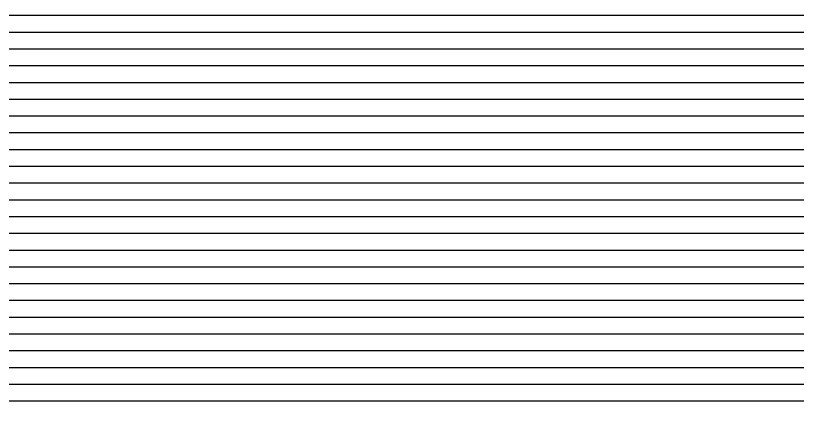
# Model space of a CAD drawing. Header units: millimetres. Extents: x 652937 to 1670132, y 1473552 to 2851037.
# Drawn here: x 660070 to 669393, y 1530367 to 1535112 of the extents above; entities that cross this region are included whole.
import ezdxf

# ---------------------------------------------------------------- set-up
doc = ezdxf.new("R2010")
doc.units = ezdxf.units.MM

msp = doc.modelspace()

# ---------------------------------------------------------------- linework, layer by layer
at = {"color": 7}
for points in [[(652937.113, 1535111.8605), (652937.113, 1513911.8605), (674137.113, 1513911.8605), (674137.113, 1535111.8605)], [(653137.113, 1534911.8605), (653137.113, 1514111.8605), (673937.113, 1514111.8605), (673937.113, 1534911.8605)], [(653337.113, 1534711.8605), (653337.113, 1514311.8605), (673737.113, 1514311.8605), (673737.113, 1534711.8605)], [(653537.113, 1534511.8605), (653537.113, 1514511.8605), (673537.113, 1514511.8605), (673537.113, 1534511.8605)], [(653737.113, 1534311.8605), (653737.113, 1514711.8605), (673337.113, 1514711.8605), (673337.113, 1534311.8605)], [(653937.113, 1534111.8605), (653937.113, 1514911.8605), (673137.113, 1514911.8605), (673137.113, 1534111.8605)], [(654137.113, 1533911.8605), (654137.113, 1515111.8605), (672937.113, 1515111.8605), (672937.113, 1533911.8605)], [(654337.113, 1533711.8605), (654337.113, 1515311.8605), (672737.113, 1515311.8605), (672737.113, 1533711.8605)], [(654537.113, 1533511.8605), (654537.113, 1515511.8605), (672537.113, 1515511.8605), (672537.113, 1533511.8605)], [(654737.113, 1533311.8605), (654737.113, 1515711.8605), (672337.113, 1515711.8605), (672337.113, 1533311.8605)], [(654937.113, 1533111.8605), (654937.113, 1515911.8605), (672137.113, 1515911.8605), (672137.113, 1533111.8605)], [(655137.113, 1532911.8605), (655137.113, 1516111.8605), (671937.113, 1516111.8605), (671937.113, 1532911.8605)], [(655337.113, 1532711.8605), (655337.113, 1516311.8605), (671737.113, 1516311.8605), (671737.113, 1532711.8605)], [(655537.113, 1532511.8605), (655537.113, 1516511.8605), (671537.113, 1516511.8605), (671537.113, 1532511.8605)], [(655737.113, 1532311.8605), (655737.113, 1516711.8605), (671337.113, 1516711.8605), (671337.113, 1532311.8605)], [(655937.113, 1532111.8605), (655937.113, 1516911.8605), (671137.113, 1516911.8605), (671137.113, 1532111.8605)], [(656137.113, 1531911.8605), (656137.113, 1517111.8605), (670937.113, 1517111.8605), (670937.113, 1531911.8605)], [(656337.113, 1531711.8605), (656337.113, 1517311.8605), (670737.113, 1517311.8605), (670737.113, 1531711.8605)], [(656537.113, 1531511.8605), (656537.113, 1517511.8605), (670537.113, 1517511.8605), (670537.113, 1531511.8605)], [(656737.113, 1531311.8605), (656737.113, 1517711.8605), (670337.113, 1517711.8605), (670337.113, 1531311.8605)], [(656937.113, 1531111.8605), (656937.113, 1517911.8605), (670137.113, 1517911.8605), (670137.113, 1531111.8605)], [(657137.113, 1530911.8605), (657137.113, 1518111.8605), (669937.113, 1518111.8605), (669937.113, 1530911.8605)], [(657337.113, 1530711.8605), (657337.113, 1518311.8605), (669737.113, 1518311.8605), (669737.113, 1530711.8605)], [(657537.113, 1530511.8605), (657537.113, 1518511.8605), (669537.113, 1518511.8605), (669537.113, 1530511.8605)]]:
    msp.add_lwpolyline(points, close=True, dxfattribs=at)

doc.saveas('drawing.dxf')
